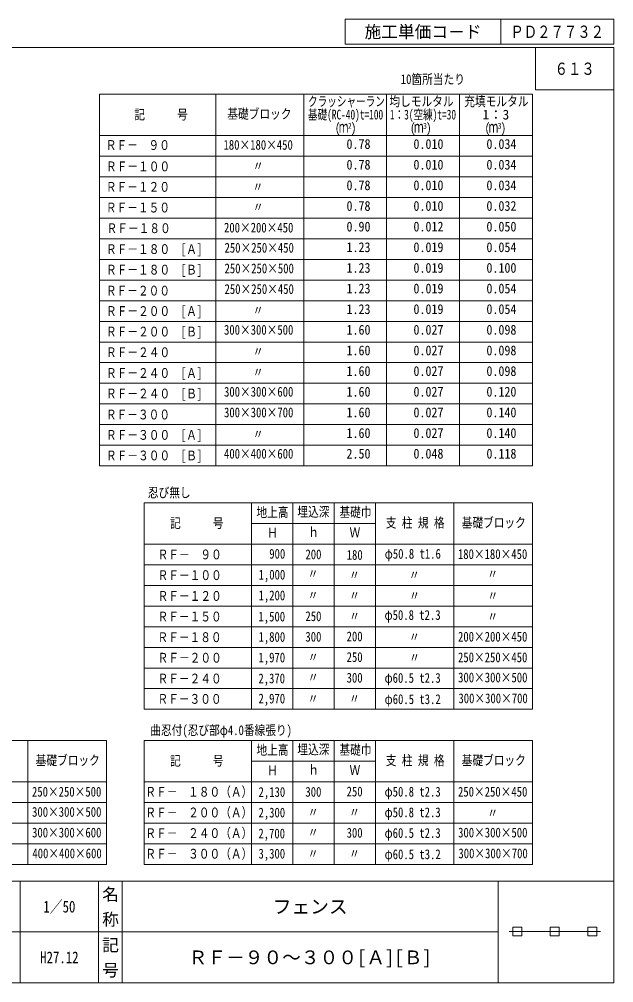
# Model space of a CAD drawing. Units: millimetres at full size; details may follow other scales. Extents: x 265 to 3003, y 4095 to 5961.
# Drawn here: x 1851 to 3003, y 4095 to 5961 of the extents above; entities that cross this region are included whole.
import ezdxf
from ezdxf.enums import TextEntityAlignment as Align

# ---------------------------------------------------------------- set-up
doc = ezdxf.new("R2010")
doc.units = ezdxf.units.MM
doc.header["$LTSCALE"] = 10
for name, color, linetype, lineweight in [('0_2', 7, 'Continuous', 13), ('_0-0_', 7, 'Continuous', 13), ('寸法', 3, 'Continuous', 13)]:
    doc.layers.add(name, color=color, linetype=linetype, lineweight=lineweight)
doc.styles.add('@ＭＳ ゴシック', font='')
doc.styles.add('ＭＳ ゴシック', font='')
doc.styles.get('@ＭＳ ゴシック').set_extended_font_data('@MS Gothic')
doc.styles.get('ＭＳ ゴシック').set_extended_font_data('MS Gothic')

msp = doc.modelspace()

# ---------------------------------------------------------------- linework, layer by layer
at = {"layer": '0_2'}
for p, q in [((2779.08, 4193.05), (1807.14, 4193.05)), ((2800.06, 4194.02), (2977.42, 4194.02))]:
    msp.add_line(p, q, dxfattribs=at)
for points in [[(2807.58, 4202.21), (2824.98, 4202.21), (2824.98, 4185.84), (2807.58, 4185.84)], [(2880.04, 4202.21), (2897.44, 4202.21), (2897.44, 4185.84), (2880.04, 4185.84)], [(2969.91, 4202.21), (2952.51, 4202.21), (2952.51, 4185.84), (2969.91, 4185.84)]]:
    msp.add_lwpolyline(points, close=True, dxfattribs=at)
at = {"layer": '_0-0_'}
for p, q in [((2482.81, 5961.43), (2482.81, 5913.06)), ((2482.81, 5961.43), (3002.92, 5961.43)), ((2784.01, 5961.43), (2784.01, 5913.06)), ((3002.92, 5961.43), (3002.92, 5913.06)), ((2482.81, 5913.06), (3002.92, 5913.06)), ((2851.58, 5906.57), (2851.58, 5824.57)), ((3002.92, 5824.57), (2851.58, 5824.57)), ((1853.1, 4291.33), (1853.1, 4094.76)), ((2004.57, 4291.33), (2004.57, 4094.87)), ((2050.54, 4291.33), (2050.54, 4094.76)), ((2779.08, 4291.33), (2779.08, 4094.76))]:
    msp.add_line(p, q, dxfattribs=at)
at = {"layer": '_0-0_', "color": 6}
msp.add_line((264.8, 4291.33), (3002.92, 4291.33), dxfattribs=at)
msp.add_lwpolyline([(3002.92, 5906.57), (264.8, 5906.57), (264.8, 4094.76), (3002.92, 4094.76)], close=True, dxfattribs=at)
at = {"layer": '寸法'}
for p, q in [((2006.82, 5816.14), (2845.39, 5816.14)), ((2006.82, 5816.14), (2006.82, 5096.15)), ((2232.3, 5816.14), (2232.3, 5096.15)), ((2402.53, 5816.14), (2402.53, 5096.15)), ((2562.62, 5816.14), (2562.62, 5096.15)), ((2704.01, 5816.14), (2704.01, 5096.15)), ((2845.39, 5816.14), (2845.39, 5096.15)), ((2006.82, 5736.14), (2845.39, 5736.14)), ((2006.82, 5696.14), (2845.39, 5696.14)), ((2006.82, 5656.14), (2845.39, 5656.14)), ((2006.82, 5616.14), (2845.39, 5616.14)), ((2006.82, 5576.14), (2845.39, 5576.14)), ((2006.82, 5536.14), (2845.39, 5536.14)), ((2006.82, 5496.14), (2845.39, 5496.14)), ((2006.82, 5456.14), (2845.39, 5456.14)), ((2006.82, 5416.14), (2845.39, 5416.14)), ((2006.82, 5376.15), (2845.39, 5376.15)), ((2006.82, 5336.15), (2845.39, 5336.15)), ((2006.82, 5296.15), (2845.39, 5296.15)), ((2006.82, 5256.15), (2845.39, 5256.15)), ((2006.82, 5216.15), (2845.39, 5216.15)), ((2006.82, 5176.15), (2845.39, 5176.15)), ((2006.82, 5136.15), (2845.39, 5136.15)), ((2006.82, 5096.15), (2845.39, 5096.15)), ((2093.39, 5024.53), (2845.39, 5024.53)), ((2093.39, 5024.53), (2093.39, 4624.53)), ((2301.39, 5024.53), (2301.39, 4624.53)), ((2381.39, 5024.53), (2381.39, 4624.53)), ((2461.39, 5024.53), (2461.39, 4624.53)), ((2541.39, 5024.53), (2541.39, 4624.53)), ((2693.39, 5024.53), (2693.39, 4624.53)), ((2845.39, 5024.53), (2845.39, 4624.53)), ((2301.54, 4984.53), (2541.39, 4984.53)), ((2093.39, 4944.53), (2845.39, 4944.53)), ((2093.39, 4904.53), (2845.39, 4904.53)), ((2093.39, 4864.53), (2845.39, 4864.53)), ((2093.39, 4824.53), (2845.39, 4824.53)), ((2093.39, 4784.53), (2845.39, 4784.53)), ((2093.39, 4744.53), (2845.39, 4744.53)), ((2093.39, 4704.53), (2845.39, 4704.53)), ((2093.39, 4664.53), (2845.39, 4664.53)), ((2093.39, 4624.53), (2845.39, 4624.53)), ((1267.94, 4564.09), (2019.94, 4564.09)), ((1867.94, 4564.09), (1867.94, 4324.09)), ((2019.94, 4564.09), (2019.94, 4324.09)), ((2093.39, 4564.09), (2845.39, 4564.09)), ((2093.39, 4564.09), (2093.39, 4324.09)), ((2301.39, 4564.09), (2301.39, 4324.09)), ((2381.39, 4564.09), (2381.39, 4324.09)), ((2461.39, 4564.09), (2461.39, 4324.09)), ((2541.39, 4564.09), (2541.39, 4324.09)), ((2693.39, 4564.09), (2693.39, 4324.09)), ((2845.39, 4564.09), (2845.39, 4324.09)), ((2301.54, 4524.09), (2541.39, 4524.09)), ((1267.94, 4484.09), (2019.94, 4484.09)), ((2093.39, 4484.09), (2845.39, 4484.09)), ((1267.94, 4444.09), (2019.94, 4444.09)), ((2093.39, 4444.09), (2845.39, 4444.09)), ((1267.94, 4404.09), (2019.94, 4404.09)), ((2093.39, 4404.09), (2845.39, 4404.09)), ((1267.94, 4364.09), (2019.94, 4364.09)), ((2093.39, 4364.09), (2845.39, 4364.09)), ((1267.94, 4324.09), (2019.94, 4324.09)), ((2093.39, 4324.09), (2845.39, 4324.09))]:
    msp.add_line(p, q, dxfattribs=at)

# ---------------------------------------------------------------- texts
at = {"layer": '_0-0_', "style": 'ＭＳ ゴシック'}
for s, height, p in [('施工単価コ－ド', 23.74, (2633.41, 5937.25)), ('フェンス', 26.58, (2414.81, 4242.19)), ('ＲＦ－９０～３００[Ａ][Ｂ]', 26.58, (2414.81, 4143.9))]:
    msp.add_text(s, height=height, dxfattribs=at).set_placement(p, align=Align.MIDDLE_CENTER)
at = {"layer": '_0-0_', "style": 'ＭＳ ゴシック', "width": 0.8}
for s, height, p in [('ＰＤ２７７３２', 23.74, (2893.47, 5937.25)), ('６１３', 23.74, (2927.25, 5865.57)), ('1／50', 22.79, (1928.84, 4242.19)), ('H27.12', 22.79, (1928.84, 4143.9))]:
    msp.add_text(s, height=height, dxfattribs=at).set_placement(p, align=Align.MIDDLE_CENTER)
at = {"layer": '_0-0_', "style": '@ＭＳ ゴシック'}
for s, p in [('名 称', (2027.56, 4242.19)), ('記 号', (2027.56, 4143.9))]:
    msp.add_text(s, height=23.74, rotation=270, dxfattribs=at).set_placement(p, align=Align.MIDDLE_CENTER)
at = {"layer": '寸法', "style": 'ＭＳ ゴシック'}
for s, height, width, p in [('10箇所当たり', 18.99, 0.8, (2590.33, 5830.16)), ('クラッシャーラン', 18.99, 0.7, (2410.65, 5787.22)), ('均しモルタル', 18.99, 0.8, (2568.3, 5787.22)), ('充填モルタル', 18.99, 0.8, (2713.41, 5787.22)), ('記\u3000\u3000\u3000号', 18.99, 0.8, (2073.99, 5761.68)), ('基礎ブロック', 18.99, 0.8, (2254.23, 5763.08)), ('基礎(RC-40)t=100', 18.99, 0.7, (2410.44, 5761.58)), ('1：3(空練)t=30', 18.99, 0.7, (2569.24, 5761.58)), ('(\u3000)', 18.99, 0.8, (2462.71, 5735.73)), ('ｍ', 22.79, 0.6, (2470.26, 5735)), ('2', 11.39, 0.8, (2487.92, 5745.82)), ('(\u3000)', 18.99, 0.8, (2608.41, 5735.73)), ('ｍ', 22.79, 0.6, (2615.96, 5735)), ('3', 11.39, 0.8, (2633.62, 5745.82)), ('(\u3000)', 18.99, 0.8, (2752.93, 5735.73)), ('ｍ', 22.79, 0.6, (2760.48, 5735)), ('3', 11.39, 0.8, (2778.14, 5745.82)), ('ＲＦ－\u3000９０\u3000', 18.99, 0.8, (2018.72, 5702.56)), ('180×180×450', 18.99, 0.8, (2246.84, 5702.96)), ('ＲＦ－１００\u3000', 18.99, 0.8, (2019.14, 5661.21)), ('〃', 18.99, 0.8, (2303.65, 5662.34)), ('ＲＦ－１２０\u3000', 18.99, 0.8, (2018.88, 5621.47)), ('〃', 18.99, 0.8, (2303.16, 5621.79)), ('ＲＦ－１５０\u3000', 18.99, 0.8, (2018.88, 5581.48)), ('〃', 18.99, 0.8, (2303.59, 5582.61)), ('ＲＦ－１８０\u3000', 18.99, 0.8, (2020.31, 5541.48)), ('200×200×450', 18.99, 0.8, (2247.85, 5542.61)), ('ＲＦ－１８０\u3000[Ａ]', 18.99, 0.8, (2019.14, 5500.95)), ('250×250×450', 18.99, 0.8, (2248.83, 5503.58)), ('250×250×500', 18.99, 0.8, (2248.83, 5463.58)), ('ＲＦ－１８０\u3000[Ｂ]', 18.99, 0.8, (2019.14, 5461.13)), ('ＲＦ－２００\u3000', 18.99, 0.8, (2018.92, 5420.48)), ('250×250×450', 18.99, 0.8, (2248.83, 5423.58)), ('ＲＦ－２００\u3000[Ａ]', 18.99, 0.8, (2019.14, 5380.95)), ('〃', 18.99, 0.8, (2303.59, 5382.61)), ('ＲＦ－２００\u3000[Ｂ]', 18.99, 0.8, (2019.14, 5341.13)), ('300×300×500', 18.99, 0.8, (2247.85, 5344.56)), ('ＲＦ－２４０\u3000', 18.99, 0.8, (2019.14, 5301.13)), ('〃', 18.99, 0.8, (2303.59, 5302.61)), ('ＲＦ－２４０\u3000[Ａ]', 18.99, 0.8, (2019.14, 5260.96)), ('〃', 18.99, 0.8, (2303.59, 5262.61)), ('ＲＦ－２４０\u3000[Ｂ]', 18.99, 0.8, (2019.14, 5221.13)), ('300×300×600', 18.99, 0.8, (2247.85, 5224.56)), ('300×300×700', 18.99, 0.8, (2247.85, 5184.56)), ('ＲＦ－３００\u3000', 18.99, 0.8, (2018.92, 5180.48)), ('ＲＦ－３００\u3000[Ａ]', 18.99, 0.8, (2019.14, 5140.96)), ('〃', 18.99, 0.8, (2303.59, 5142.61)), ('ＲＦ－３００\u3000[Ｂ]', 18.99, 0.8, (2019.14, 5101.13)), ('400×400×600', 18.99, 0.8, (2247.85, 5104.56)), ('地上高', 18.99, 0.8, (2310.65, 4991.17)), ('埋込深', 18.99, 0.8, (2389.9, 4992.02)), ('基礎巾', 18.99, 0.8, (2471.46, 4991.35)), ('記\u3000\u3000\u3000号', 18.99, 0.8, (2143.23, 4970.16)), ('支 柱 規 格', 18.99, 0.8, (2561.23, 4970.92)), ('基礎ブロック', 18.99, 0.8, (2708.34, 4971.1)), ('Ｈ', 18.99, 0.8, (2331.21, 4951.45)), ('ｈ', 18.99, 0.8, (2411.17, 4952.5)), ('Ｗ', 18.99, 0.8, (2491.09, 4952.02)), ('900', 18.99, 0.8, (2335.48, 4910.64)), ('200', 18.99, 0.8, (2405.64, 4909.58)), ('180', 18.99, 0.8, (2485.56, 4908.54)), ('φ50.8 t1.6', 18.99, 0.8, (2559.22, 4910.62)), ('180×180×450', 18.99, 0.8, (2701.05, 4910.04)), ('1,000', 18.99, 0.8, (2314.81, 4870.21)), ('〃', 18.99, 0.8, (2409.96, 4872.08)), ('〃', 18.99, 0.8, (2490.12, 4869.74)), ('〃', 18.99, 0.8, (2606.12, 4869.76)), ('〃', 18.99, 0.8, (2757.96, 4871.57)), ('1,200', 18.99, 0.8, (2314.72, 4830.06)), ('〃', 18.99, 0.8, (2409.96, 4830.38)), ('〃', 18.99, 0.8, (2490.32, 4830.06)), ('〃', 18.99, 0.8, (2606.57, 4829.76)), ('〃', 18.99, 0.8, (2758.29, 4829.51)), ('φ50.8 t2.3', 18.99, 0.8, (2558.81, 4792.06)), ('1,500', 18.99, 0.8, (2314.58, 4789)), ('250', 18.99, 0.8, (2405.55, 4789.71)), ('〃', 18.99, 0.8, (2490.39, 4789.98)), ('〃', 18.99, 0.8, (2758.05, 4789.07)), ('1,800', 18.99, 0.8, (2314.7, 4749.58)), ('300', 18.99, 0.8, (2405.55, 4749.91)), ('200', 18.99, 0.8, (2485.35, 4750.49)), ('〃', 18.99, 0.8, (2606.23, 4749.6)), ('200×200×450', 18.99, 0.8, (2701.22, 4750.07)), ('1,970', 18.99, 0.8, (2314.61, 4709.73)), ('〃', 18.99, 0.8, (2410.23, 4710.48)), ('250', 18.99, 0.8, (2485.35, 4710.49)), ('〃', 18.99, 0.8, (2606.67, 4709.76)), ('250×250×450', 18.99, 0.8, (2701.22, 4710.07)), ('2,370', 18.99, 0.8, (2314.43, 4669.15)), ('〃', 18.99, 0.8, (2410.23, 4671.58)), ('300', 18.99, 0.8, (2485.35, 4670.49)), ('φ60.5 t2.3', 18.99, 0.8, (2558.91, 4670.19)), ('300×300×500', 18.99, 0.8, (2701.42, 4671.02)), ('2,970', 18.99, 0.8, (2314.58, 4630.13)), ('〃', 18.99, 0.8, (2410.03, 4630.27)), ('〃', 18.99, 0.8, (2490.17, 4630.27)), ('φ60.5 t3.2', 18.99, 0.8, (2558.99, 4628.95)), ('300×300×700', 18.99, 0.8, (2702, 4630.64)), ('地上高', 18.99, 0.8, (2310.65, 4530.73)), ('埋込深', 18.99, 0.8, (2389.9, 4531.58)), ('基礎巾', 18.99, 0.8, (2471.46, 4530.9)), ('基礎ブロック', 18.99, 0.8, (1882.89, 4510.66)), ('記\u3000\u3000\u3000号', 18.99, 0.8, (2143.23, 4509.72)), ('支 柱 規 格', 18.99, 0.8, (2561.23, 4510.47)), ('基礎ブロック', 18.99, 0.8, (2708.34, 4510.66)), ('ｈ', 18.99, 0.8, (2411.17, 4492.06)), ('Ｈ', 18.99, 0.8, (2331.21, 4491.01)), ('Ｗ', 18.99, 0.8, (2491.09, 4491.58)), ('250×250×500', 18.99, 0.8, (1875.78, 4449.62)), ('2,130', 18.99, 0.8, (2314.7, 4449.14)), ('300', 18.99, 0.8, (2405.55, 4449.46)), ('250', 18.99, 0.8, (2485.35, 4450.05)), ('φ50.8 t2.3', 18.99, 0.8, (2558.91, 4449.74)), ('250×250×450', 18.99, 0.8, (2701.22, 4449.62)), ('300×300×500', 18.99, 0.8, (1875.97, 4410.58)), ('2,300', 18.99, 0.8, (2314.61, 4409.29)), ('〃', 18.99, 0.8, (2410.23, 4410.04)), ('〃', 18.99, 0.8, (2490.23, 4410.04)), ('φ50.8 t2.3', 18.99, 0.8, (2558.91, 4409.74)), ('〃', 18.99, 0.8, (2758.05, 4408.63)), ('300×300×600', 18.99, 0.8, (1875.97, 4370.58)), ('2,700', 18.99, 0.8, (2314.43, 4368.71)), ('〃', 18.99, 0.8, (2410.23, 4371.14)), ('300', 18.99, 0.8, (2485.35, 4370.05)), ('φ60.5 t2.3', 18.99, 0.8, (2558.91, 4369.74)), ('300×300×500', 18.99, 0.8, (2701.42, 4370.58)), ('400×400×600', 18.99, 0.8, (1876.55, 4330.2)), ('3,300', 18.99, 0.8, (2314.58, 4329.68)), ('〃', 18.99, 0.8, (2410.03, 4329.82)), ('〃', 18.99, 0.8, (2490.17, 4329.83)), ('φ60.5 t3.2', 18.99, 0.8, (2558.99, 4328.5)), ('300×300×700', 18.99, 0.8, (2702, 4330.2))]:
    msp.add_text(s, height=height, dxfattribs=dict(at, width=width)).set_placement(p, align=Align.BOTTOM_LEFT)
msp.add_text('1：3', height=18.99, dxfattribs=at).set_placement((2748.77, 5761.58), align=Align.BOTTOM_LEFT)
at = {"layer": '寸法', "style": 'ＭＳ ゴシック', "width": 0.9}
for s, p in [('0.78', (2531.65, 5704.63)), ('0.010', (2673.03, 5704.63)), ('0.034', (2814.42, 5704.63)), ('0.78', (2531.65, 5664.63)), ('0.010', (2673.03, 5664.63)), ('0.034', (2814.42, 5664.63)), ('0.78', (2531.65, 5624.63)), ('0.010', (2673.03, 5624.63)), ('0.034', (2814.42, 5624.63)), ('0.78', (2531.65, 5584.63)), ('0.010', (2673.03, 5584.63)), ('0.032', (2814.42, 5584.63)), ('0.90', (2531.65, 5544.63)), ('0.012', (2673.03, 5544.63)), ('0.050', (2814.42, 5544.63)), ('1.23', (2531.65, 5504.63)), ('0.019', (2673.03, 5504.63)), ('0.054', (2814.42, 5504.63)), ('1.23', (2531.65, 5464.63)), ('0.019', (2673.03, 5464.63)), ('0.100', (2814.42, 5464.63)), ('1.23', (2531.65, 5424.64)), ('0.019', (2673.03, 5424.64)), ('0.054', (2814.42, 5424.64)), ('1.23', (2531.65, 5384.64)), ('0.019', (2673.03, 5384.64)), ('0.054', (2814.42, 5384.64)), ('1.60', (2531.65, 5344.64)), ('0.027', (2673.03, 5344.64)), ('0.098', (2814.42, 5344.64)), ('1.60', (2531.65, 5304.64)), ('0.027', (2673.03, 5304.64)), ('0.098', (2814.42, 5304.64)), ('1.60', (2531.65, 5264.64)), ('0.027', (2673.03, 5264.64)), ('0.098', (2814.42, 5264.64)), ('1.60', (2531.65, 5224.64)), ('0.027', (2673.03, 5224.64)), ('0.120', (2814.42, 5224.64)), ('1.60', (2531.65, 5184.64)), ('0.027', (2673.03, 5184.64)), ('0.140', (2814.42, 5184.64)), ('1.60', (2531.65, 5144.64)), ('0.027', (2673.03, 5144.64)), ('0.140', (2814.42, 5144.64)), ('2.50', (2531.65, 5104.64)), ('0.048', (2673.03, 5104.64)), ('0.118', (2814.42, 5104.64))]:
    msp.add_text(s, height=18.99, dxfattribs=at).set_placement(p, align=Align.BOTTOM_RIGHT)
at = {"layer": '寸法', "style": 'ＭＳ ゴシック', "width": 0.8}
for s, p in [('忍び無し', (2141.75, 5044.53)), ('ＲＦ－\u3000９０', (2181.33, 4924.53)), ('ＲＦ－１００', (2181.33, 4884.4)), ('ＲＦ－１２０', (2181.33, 4844.14)), ('ＲＦ－１５０', (2181.2, 4804.27)), ('ＲＦ－１８０', (2181.07, 4764.27)), ('ＲＦ－２００', (2181.33, 4724.4)), ('ＲＦ－２４０', (2181.2, 4684.14)), ('ＲＦ－３００', (2181.07, 4644.66)), ('曲忍付(忍び部φ4.0番線張り)', (2242.24, 4584.09)), ('ＲＦ－\u3000１８０（Ａ）', (2199, 4464.65)), ('ＲＦ－\u3000２００（Ａ）', (2199, 4424.65)), ('ＲＦ－\u3000２４０（Ａ）', (2199, 4384.65)), ('ＲＦ－\u3000３００（Ａ）', (2199, 4344.65))]:
    msp.add_text(s, height=18.99, dxfattribs=at).set_placement(p, align=Align.MIDDLE_CENTER)

doc.saveas('drawing.dxf')
